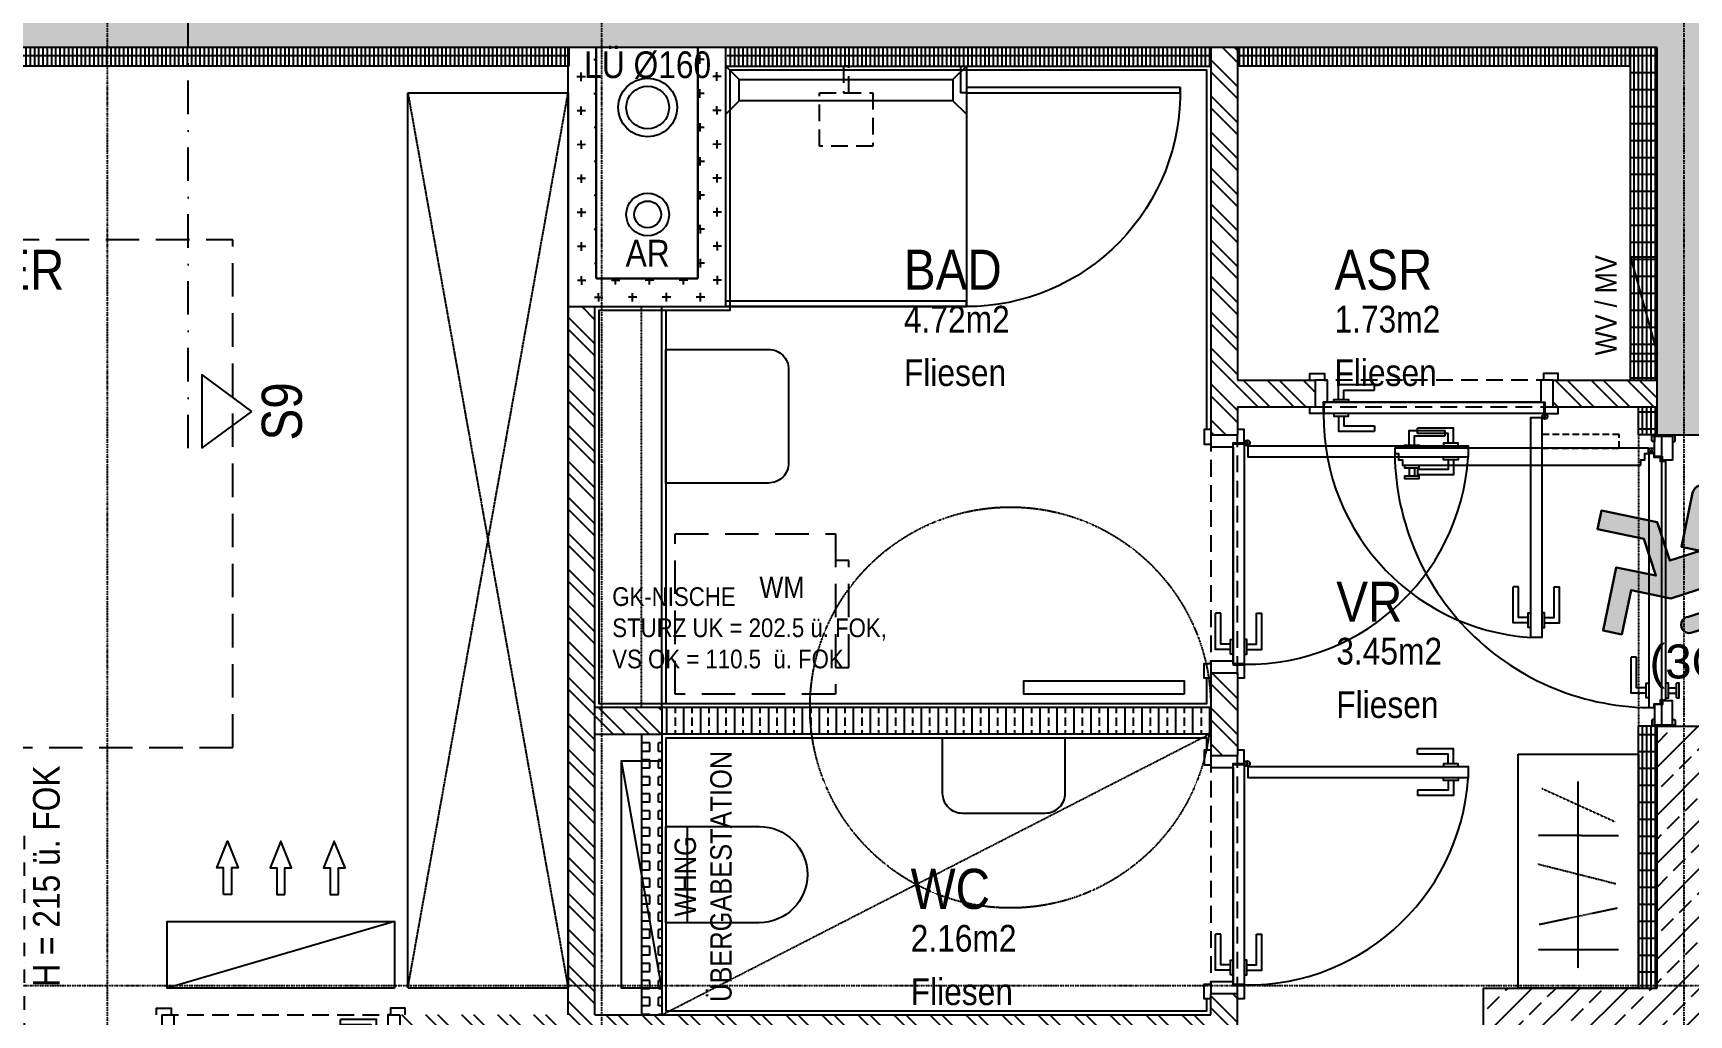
# Model space of a CAD drawing. Header units: millimetres. Extents: x -1798295 to -1733564, y -52013 to 52701.
# Drawn here: x -1750920 to -1744725, y -16462 to -12789 of the extents above; entities that cross this region are included whole.
import ezdxf
from ezdxf.enums import TextEntityAlignment as Align

# ---------------------------------------------------------------- set-up
doc = ezdxf.new("R2010")
doc.units = ezdxf.units.MM
for name, pattern in [('DASHDOT', [1, 0.5, -0.25, 0, -0.25]), ('HIDDEN', [0.375, 0.25, -0.125]), ('HIDDEN2', [0.1875, 0.125, -0.0625]), ('STRICHPUNKT', [1, 0.5, -0.25, 0, -0.25]), ('STRICHPUNKTX2', [2, 1, -0.5, 0, -0.5])]:
    doc.linetypes.add(name, pattern=pattern)
for name, color, linetype in [('00_HLP---------M0', 6, 'Continuous'), ('00_HLP-G00-L03-M0', 6, 'Continuous'), ('01-SCH-G00-L03-M0', 8, 'STRICHPUNKTX2'), ('01-TXT---------M0', 1, 'Continuous'), ('01-TXT---------PP', 1, 'Continuous'), ('01-TXT-G00-L03-M0', 1, 'Continuous'), ('02-ANS-G00-L03-M0', 8, 'Continuous'), ('02-AXO-G00-L03-M0', 8, 'STRICHPUNKT'), ('02-DIM-G00-L03-ACHSEN', 8, 'Continuous'), ('02-FIL-G00-L03-ORANGE', 40, 'Continuous'), ('02-FIL-G00-L03-STB', 8, 'Continuous'), ('02-FLI-G00-L03-M0', 141, 'Continuous'), ('02-HID---------M0', 8, 'HIDDEN2'), ('02-HID-G00-L03-M0', 8, 'HIDDEN2'), ('02-TWA---------M0', 4, 'Continuous'), ('02-TWA-G00-L03-M0', 4, 'Continuous'), ('02-ZWA---------M0', 2, 'Continuous'), ('02-ZWA-G00-L03-M0', 2, 'Continuous'), ('03-HID-G00-L03-M0', 8, 'HIDDEN2'), ('03-SYM-G00-L03-M0', 8, 'Continuous'), ('05-STO---------M0', 1, 'Continuous'), ('05-STO--------M0', 1, 'Continuous'), ('05-SYM---------M0', 8, 'Continuous'), ('05-SYM--------M0', 8, 'Continuous'), ('05-SYM-G00-L03-M0', 8, 'Continuous'), ('05_HLP---------M0', 6, 'Continuous'), ('07-BAR-G00-L03-M0', 8, 'HIDDEN2'), ('07-SAN---------M0', 8, 'Continuous'), ('07-SAN-G00-L03-FBHZG-EVERT', 8, 'Continuous'), ('07-SAN-G00-L03-KLIMA', 8, 'Continuous'), ('07-SAN-G00-L03-M0', 8, 'Continuous'), ('07-SYM-G00-L03-M0', 8, 'STRICHPUNKT'), ('07-TXT---------M0', 8, 'Continuous'), ('07_MOB-G00-L03-M0', 6, 'HIDDEN2')]:
    doc.layers.add(name, color=color, linetype=linetype)
doc.styles.add('ARIAL', font='arial.ttf', dxfattribs={"width": 0.85})
doc.styles.get("Standard").update_dxf_attribs({"font": 'arial.ttf'})
doc.dimstyles.new('pp chromy&schneider', dxfattribs={"dimscale": 0.005, "dimtxt": 25, "dimasz": 10, "dimexe": 0, "dimexo": 0, "dimgap": 5, "dimtad": 1, "dimdec": 1, "dimlfac": 100, "dimrnd": 0.1, "dimzin": 9, "dimdsep": 46, "dimtxsty": 'ARIAL', "dimblk": 'c&s kote', "dimcen": 0, "dimse1": 1, "dimse2": 1, "dimclrd": 8, "dimclrt": 8, "dimadec": 0, "dimazin": 0, "dimtfac": 0.75, "dimtdec": 1, "dimtix": 1, "dimtmove": 2, "dimatfit": 0, "dimldrblk": 'NONE', "dimfxl": 1, "dimtolj": 1, "dimlwd": -1, "dimarcsym": 0})
pattern_1 = [(90, (-1823605.963, -55861.873), (-15.875, -2e-07), []), (180, (-1823605.963, -55861.87), (8e-07, -63.5), [])]
pattern_2 = [(135, (-1823605.96, -55861.87), (-67.35192, -67.35192), []), (135, (-1823605.96, -55816.97), (-67.35192, -67.35192), [])]
pattern_3 = [(45, (-1823605.96, -55861.87), (-89.80256, 89.80256), []), (45, (-1823516.16, -55861.87), (-89.80256, 89.80256), [63.5, -31.75])]

# ---------------------------------------------------------------- blocks, each defined once
blk = doc.blocks.new('WET')
at = {"layer": '02-TWA---------M0'}
for points in [[(-0.545, 0), (-0.545, 0.2)], [(0.545, 0), (0.545, 0.2)]]:
    blk.add_lwpolyline(points, dxfattribs=at)
at = {"layer": '02-ZWA---------M0'}
for points in [[(-0.545, 0), (-0.545, -0.07)], [(0.545, 0), (0.545, -0.07)]]:
    blk.add_lwpolyline(points, dxfattribs=at)
at = {"layer": '05-STO---------M0'}
for points in [[(-0.54, 0.058), (-0.52, 0.058), (-0.52, 0.063, 0.414214), (-0.525, 0.068), (-0.545, 0.068)], [(0.54, 0.058), (0.52, 0.058), (0.52, 0.063, -0.414214), (0.525, 0.068), (0.545, 0.068)], [(-0.54, -0.01), (-0.52, -0.01), (-0.52, -0.015, -0.414214), (-0.525, -0.02), (-0.545, -0.02)], [(0.54, -0.01), (0.52, -0.01), (0.52, -0.015, 0.414214), (0.525, -0.02), (0.545, -0.02)]]:
    blk.add_lwpolyline(points, format="xyb", close=True, dxfattribs=at)
for points in [[(-0.464, -0.01), (-0.54, -0.01), (-0.54, 0.058), (-0.45, 0.058), (-0.45, 0.058), (-0.45, 0.058), (-0.45, 0.0195), (-0.464, 0.0195), (-0.464, -0.01)], [(0.464, -0.01), (0.54, -0.01), (0.54, 0.058), (0.45, 0.058), (0.45, 0.058), (0.45, 0.058), (0.45, 0.0195), (0.464, 0.0195), (0.464, -0.01)]]:
    blk.add_lwpolyline(points, dxfattribs=at)
at = {"layer": '05-SYM---------M0'}
for p, q in [((-0.422, -0.908), (-0.392, -0.908)), ((-0.422, -0.928), (-0.392, -0.928))]:
    blk.add_line(p, q, dxfattribs=at)
for points in [[(0.545, 0.018), (-0.545, 0.018)], [(-0.432, -0.061), (-0.432, -0.061), (-0.452, -0.061), (-0.452, -0.046), (-0.476, -0.046), (-0.476, -0.032), (-0.496, -0.032), (-0.496, -0.982), (-0.476, -0.982), (-0.476, -0.968), (-0.452, -0.968), (-0.452, -0.953), (-0.432, -0.953), (-0.432, -0.061)], [(-0.491, -0.021), (-0.481, -0.021)], [(-0.486, -0.026), (-0.486, -0.016)], [(-0.506, -0.928), (-0.562, -0.928), (-0.562, -0.793)], [(-0.542, -0.793), (-0.562, -0.793)], [(-0.506, -0.908), (-0.542, -0.908), (-0.542, -0.793)], [(-0.496, -0.9455), (-0.506, -0.9455), (-0.506, -0.8905), (-0.496, -0.8905)], [(-0.432, -0.9455), (-0.422, -0.9455), (-0.422, -0.8905), (-0.432, -0.8905)], [(-0.392, -0.9455), (-0.382, -0.9455), (-0.382, -0.8905), (-0.392, -0.8905)], [(-0.392, -0.9455), (-0.392, -0.8905)]]:
    blk.add_lwpolyline(points, dxfattribs=at)
at = {"layer": '05-SYM---------M0', "linetype": 'HIDDEN2', "ltscale": 0.2}
blk.add_lwpolyline([(-0.496, -0.142), (-0.546, -0.142), (-0.546, -0.432), (-0.496, -0.432)], close=True, dxfattribs=at)
at = {"layer": '05-SYM---------M0'}
blk.add_circle((-0.486, -0.021), 0.01, dxfattribs=at)
blk.add_arc((-0.486, -0.021), 0.9611, 269.40381, 0.65581, dxfattribs=at)
at = {"layer": '05_HLP---------M0'}
for p, q in [((0.401, 0.043), (0.401, 0.073)), ((0.421, 0.043), (0.421, 0.073))]:
    blk.add_line(p, q, dxfattribs=at)
for points in [[(0.4385, 0.073), (0.4385, 0.083), (0.3835, 0.083), (0.3835, 0.073)], [(0.4385, 0.073), (0.3835, 0.073)], [(-0.446, 0.033), (-0.446, 0.033), (-0.446, 0.013), (-0.461, 0.013), (-0.461, -0.011), (-0.475, -0.011), (-0.475, -0.031), (0.475, -0.031), (0.475, -0.011), (0.461, -0.011), (0.461, 0.013), (0.446, 0.013), (0.446, 0.033), (-0.446, 0.033)], [(0.4385, 0.033), (0.4385, 0.043), (0.3835, 0.043), (0.3835, 0.033)], [(0.421, -0.041), (0.421, -0.097), (0.286, -0.097)], [(0.401, -0.041), (0.401, -0.077), (0.286, -0.077)], [(0.4385, -0.031), (0.4385, -0.041), (0.3835, -0.041), (0.3835, -0.031)], [(0.286, -0.077), (0.286, -0.097)]]:
    blk.add_lwpolyline(points, dxfattribs=at)
blk = doc.blocks.new('TÜR-80_10er-WAND')
at = {"layer": '00_HLP---------M0'}
for points in [[(-0.3575, 0.027), (-0.3575, 0.083), (-0.2225, 0.083)], [(-0.3375, 0.027), (-0.3375, 0.063), (-0.2225, 0.063)], [(-0.2225, 0.063), (-0.2225, 0.083)], [(0.4, 0.017), (-0.4, 0.017)], [(-0.375, 0.017), (-0.375, 0.027), (-0.32, 0.027), (-0.32, 0.017)], [(-0.375, -0.025), (-0.375, -0.035), (-0.32, -0.035), (-0.32, -0.025)], [(-0.3575, -0.035), (-0.3575, -0.091), (-0.2225, -0.091)], [(-0.3375, -0.035), (-0.3375, -0.071), (-0.2225, -0.071)], [(-0.2225, -0.071), (-0.2225, -0.091)]]:
    blk.add_lwpolyline(points, dxfattribs=at)
blk.add_lwpolyline([(0.4115, -0.025), (-0.4115, -0.025), (-0.4115, -0.025), (-0.4115, 0.017), (0.4115, 0.017)], close=True, dxfattribs=at)
at = {"layer": '02-HID---------M0', "ltscale": 0.5}
for points in [[(0.445, 0.1), (-0.445, 0.1)], [(-0.445, 0), (0.445, 0)]]:
    blk.add_lwpolyline(points, dxfattribs=at)
at = {"layer": '02-ZWA---------M0'}
for points in [[(-0.445, 0.1), (-0.445, 0)], [(0.445, 0.1), (0.445, 0)]]:
    blk.add_lwpolyline(points, dxfattribs=at)
at = {"layer": '05-STO--------M0'}
for points in [[(-0.465, 0.1), (-0.465, 0.125), (-0.41, 0.125), (-0.41, 0.1), (-0.4, 0.1), (-0.4, 0.017), (-0.415, 0.017), (-0.415, -0.025), (-0.465, -0.025), (-0.465, 0)], [(0.465, 0.1), (0.465, 0.125), (0.41, 0.125), (0.41, 0.1), (0.4, 0.1), (0.4, 0.017), (0.415, 0.017), (0.415, -0.025), (0.465, -0.025), (0.465, 0)]]:
    blk.add_lwpolyline(points, dxfattribs=at)
at = {"layer": '05-SYM---------M0'}
for points in [[(0.352, -0.8085), (0.296, -0.8085), (0.296, -0.6735)], [(0.316, -0.6735), (0.296, -0.6735)], [(0.352, -0.7885), (0.316, -0.7885), (0.316, -0.6735)], [(0.414, -0.8085), (0.47, -0.8085), (0.47, -0.6735)], [(0.414, -0.7885), (0.45, -0.7885), (0.45, -0.6735)], [(0.45, -0.6735), (0.47, -0.6735)], [(0.362, -0.826), (0.352, -0.826), (0.352, -0.771), (0.362, -0.771)], [(0.404, -0.826), (0.414, -0.826), (0.414, -0.771), (0.404, -0.771)]]:
    blk.add_lwpolyline(points, dxfattribs=at)
at = {"layer": '05-SYM--------M0'}
blk.add_lwpolyline([(0.404, -0.0395), (0.404, -0.8625), (0.404, -0.8625), (0.362, -0.8625), (0.362, -0.0395)], close=True, dxfattribs=at)
for points in [[(0.41, -0.036), (0.42, -0.036)], [(0.415, -0.031), (0.415, -0.041)]]:
    blk.add_lwpolyline(points, dxfattribs=at)
blk.add_circle((0.415, -0.036), 0.01, dxfattribs=at)
blk.add_arc((0.415, -0.036), 0.8282, 176.33088, 266.33088, dxfattribs=at)
blk = doc.blocks.new('01-SQM')
at = {"layer": '01-TXT---------M0', "color": 1, "style": 'ARIAL', "width": 0.85}
blk.add_attdef('ROOM', (0, 0), '', height=0.15, dxfattribs=at)
blk.add_attdef('AREA', text='', height=0.1, dxfattribs=at).set_placement((0, -0.06), align=Align.TOP_LEFT)
at = {"layer": '01-TXT---------PP', "color": 1, "style": 'ARIAL', "width": 0.85}
blk.add_attdef('NR', text='', height=0.15, dxfattribs=at).set_placement((-0.1173, 0), align=Align.RIGHT)
blk.add_attdef('FLOOR', text='', height=0.1, dxfattribs=at).set_placement((0, -0.26), align=Align.TOP_LEFT)
blk = doc.blocks.new('03-rar')
blk.add_circle((0, 0), 0.05)
at = {"layer": '01-TXT---------M0', "color": 8, "style": 'ARIAL', "width": 0.85}
blk.add_attdef('RR', text='', height=0.1, dxfattribs=at).set_placement((0, 0.1), align=Align.CENTER)
blk = doc.blocks.new('schnittführung')
at = {"color": 4, "linetype": 'DASHDOT', "ltscale": 0.25}
blk.add_line((0.2375, -0.1378), (0.2375, 1.6622), dxfattribs=at)
blk.add_line((0.2375, -0.1378), (0.2375, 1.6622), dxfattribs=at)
blk.add_line((0.2375, -0.1378), (0.2375, 1.6622), dxfattribs=at)
at = {"color": 4}
blk.add_lwpolyline([(0.1875, 0.1378), (0.1875, -0.1378), (0, 0)], close=True, dxfattribs=at)
at = {"layer": '07-TXT---------M0', "color": 9, "style": 'ARIAL', "text_generation_flag": 6, "width": 0.85}
blk.add_attdef('SCHNITT', text='', height=0.15, rotation=270, dxfattribs=at).set_placement((-0.0373, 0), align=Align.CENTER)
blk = doc.blocks.new('07-WT60')
blk.add_lwpolyline([(-0.015, 0.25), (-0.4, 0.25, 0.414214), (-0.475, 0.175), (-0.475, -0.175, 0.414214), (-0.4, -0.25), (-0.015, -0.25)], format="xyb", close=True)
blk = doc.blocks.new('07-WM')
at = {"linetype": 'HIDDEN', "ltscale": 0.5}
blk.add_lwpolyline([(0.05, -0.05), (0.05, -0.65), (0.65, -0.65), (0.65, -0.05)], close=True, dxfattribs=at)
blk.add_lwpolyline([(0.65, -0.15), (0.7, -0.15), (0.7, -0.55), (0.65, -0.55)], dxfattribs=at)
blk = doc.blocks.new('07-Dusche')
for p, q in [((0, 0.9), (0, 0)), ((0.9, 0.9), (0, 0.9)), ((0.9, 0), (0.9, 0.9)), ((0, 0), (0.9, 0))]:
    blk.add_line(p, q)
for points in [[(0, 0.9), (0.9, 0.9), (0.9, 0.88), (0, 0.88)], [(0.05, 0.13), (0, 0.18)], [(0.9, 0.18), (0.85, 0.13)], [(0.9, 0), (0.9, 0.1), (0.88, 0.1), (0.88, 0)], [(0.9, 0.1), (1.7, 0.1), (1.7, 0.08), (0.9, 0.08)], [(0.05, 0.05), (0, 0)], [(0.9, 0), (0.85, 0.05)]]:
    blk.add_lwpolyline(points)
at = {"linetype": 'HIDDEN2', "ltscale": 0.5}
for points in [[(0.35, 0.1), (0.55, 0.1), (0.55, 0.3), (0.35, 0.3)], [(0.44, 0), (0.44, 0.1), (0.46, 0.1), (0.46, 0)]]:
    blk.add_lwpolyline(points, close=True, dxfattribs=at)
blk.add_lwpolyline([(0.85, 0.05), (0.85, 0.13), (0.05, 0.13), (0.05, 0.05), (0.85, 0.05)], close=True)
blk.add_arc((0.9, 0.1), 0.8, 358.56746, 90)
blk = doc.blocks.new('07-WC')
blk.add_lwpolyline([(-0.015, -0.18), (-0.365, -0.18, -1), (-0.365, 0.18, 0), (-0.015, 0.18), (-0.015, -0.18)], format="xyb", close=True)
blk.add_lwpolyline([(-0.095, -0.18), (-0.095, 0.18)])
blk = doc.blocks.new('07-WT-WC')
blk.add_lwpolyline([(1.005, -0.015), (1.005, -0.22, -0.414214), (0.93, -0.295), (0.62, -0.295, -0.414214), (0.545, -0.22), (0.545, -0.015)], format="xyb", close=True)
blk = doc.blocks.new('BETT')
for points in [[(0, 0.95), (-0.4, 0.95), (-0.4, 1.35), (0, 1.35)], [(0, -1.35), (-0.4, -1.35), (-0.4, -0.95), (0, -0.95)]]:
    blk.add_lwpolyline(points, close=True)
at = {"flags": 128}
blk.add_lwpolyline([(-2.1, 0.95), (-2.1, -0.95), (0, -0.95), (0, 0.95)], close=True, dxfattribs=at)
for points in [[(-0.5, 0.85), (-0.5, -0.85)], [(-0.4, 0.75), (-0.15, 0.75), (-0.15, 0.15), (-0.4, 0.15)], [(-0.4, -0.75), (-0.15, -0.75), (-0.15, -0.15), (-0.4, -0.15)]]:
    blk.add_lwpolyline(points)
blk = doc.blocks.new('c&s kote')
at = {"color": 8}
for p, q in [((0, -2), (0, 2)), ((0, 2), (0, -2)), ((-2, 0), (2, 0)), ((2, 0), (-2, 0))]:
    blk.add_line(p, q, dxfattribs=at)
blk.add_circle((0, 0), 0.5, dxfattribs=at)
blk = doc.blocks.new('*D277')
at = {"layer": '02-DIM-G00-L03-ACHSEN', "color": 8, "transparency": 16777216}
blk.add_arc((-1737493.3, 3998.1), 378.3, 0.00757, 89.99243, dxfattribs=at)
at = {"layer": 'Defpoints', "color": 0, "transparency": 16777216}
for p in [(-1737493.3, 6461.8), (-1737165.8, 4187.3), (-1768782.6, 3998.1), (-1735093.3, 3998.1), (-1737493.3, -28465.6)]:
    blk.add_point(p, dxfattribs=at)
at = {"layer": '02-DIM-G00-L03-ACHSEN', "color": 8, "transparency": 16777216, "xscale": 0.05, "yscale": 0.05, "zscale": 0.05}
for p, rotation in [((-1737493.3, 4376.4), 179.9962138351538), ((-1737115.1, 3998.1), 270.0037875515814)]:
    blk.add_blockref('c&s kote', p, dxfattribs=dict(at, rotation=rotation))
at = {"layer": '02-DIM-G00-L03-ACHSEN', "color": 8, "transparency": 16777216, "insert": (-1737225.8, 4265.7), "char_height": 0.125, "attachment_point": 5, "rotation": 315, "style": 'ARIAL'}
blk.add_mtext('\\A1;90.00°', dxfattribs=at)
blk = doc.blocks.new('_None')
blk = doc.blocks.new('*D278')
at = {"layer": '02-DIM-G00-L03-ACHSEN', "color": 8, "transparency": 16777216}
blk.add_arc((-1765663.3, -25395.2), 946.5, 179.31551, 269.99697, dxfattribs=at)
at = {"layer": 'Defpoints', "color": 0, "transparency": 16777216}
for p in [(-1765663.3, 6461.8), (-1768706, -25358.7), (-1735093.3, -25762.1), (-1766486.8, -25861.9), (-1765663.3, -28465.6)]:
    blk.add_point(p, dxfattribs=at)
at = {"layer": '02-DIM-G00-L03-ACHSEN', "color": 8, "transparency": 16777216, "xscale": 0.05, "yscale": 0.05, "zscale": 0.05}
for p, rotation in [((-1766609.8, -25383.9), 89.31399766154718), ((-1765663.3, -26341.7), 359.998487369845)]:
    blk.add_blockref('c&s kote', p, dxfattribs=dict(at, rotation=rotation))
at = {"layer": '02-DIM-G00-L03-ACHSEN', "color": 8, "transparency": 16777216, "insert": (-1766336.6, -26060.4), "char_height": 0.125, "attachment_point": 5, "rotation": 314.65624, "style": 'ARIAL'}
blk.add_mtext('\\A1;90.69°', dxfattribs=at)
blk = doc.blocks.new('*D279')
at = {"layer": '02-DIM-G00-L03-ACHSEN', "color": 8, "transparency": 16777216}
blk.add_arc((-1737493.3, -25733.3), 916.3, 270.00313, 359.30936, dxfattribs=at)
at = {"layer": 'Defpoints', "color": 0, "transparency": 16777216}
for p in [(-1737493.3, 6461.8), (-1768706, -25358.7), (-1735093.3, -25762.1), (-1737038.4, -26528.6), (-1737493.3, -28465.6)]:
    blk.add_point(p, dxfattribs=at)
at = {"layer": '02-DIM-G00-L03-ACHSEN', "color": 8, "transparency": 16777216, "xscale": 0.05, "yscale": 0.05, "zscale": 0.05}
for p, rotation in [((-1736577.1, -25744.2), 89.31092105198894), ((-1737493.3, -26649.5), 180.0015639796901)]:
    blk.add_blockref('c&s kote', p, dxfattribs=dict(at, rotation=rotation))
at = {"layer": '02-DIM-G00-L03-ACHSEN', "color": 8, "transparency": 16777216, "insert": (-1736849.4, -26385), "char_height": 0.125, "attachment_point": 5, "rotation": 44.65624, "style": 'ARIAL'}
blk.add_mtext('\\A1;89.31°', dxfattribs=at)
blk = doc.blocks.new('WANDLÜFTER_LAIBUNG')
at = {"layer": '02-TWA---------M0', "linetype": 'HIDDEN2', "ltscale": 0.75}
for points in [[(0.075, 0), (0.075, -0.2), (-0.075, -0.2), (-0.075, 0), (0.075, 0)], [(-0.075, 0), (0.075, -0.2)], [(0.075, 0), (-0.075, -0.2)]]:
    blk.add_lwpolyline(points, dxfattribs=at)
at = {"layer": '07-SAN---------M0', "linetype": 'STRICHPUNKT', "ltscale": 0.1}
blk.add_lwpolyline([(0, 1), (0, -0.53)], dxfattribs=at)
at = {"layer": '07-SAN---------M0'}
for points in [[(0, 0), (-0.12, 0), (-0.12, 0.06), (0.12, 0.06), (0.12, 0)], [(-0.25, -0.28), (-0.25, -0.36), (0, -0.36), (0.18, -0.36), (0.18, -0.28), (-0.18, -0.28), (-0.18, -0.36), (-0.18, -0.28), (-0.25, -0.28)]]:
    blk.add_lwpolyline(points, close=True, dxfattribs=at)
for points in [[(-0.06, 0), (-0.06, -0.28)], [(0.06, 0), (0.06, -0.28)]]:
    blk.add_lwpolyline(points, dxfattribs=at)
blk = doc.blocks.new('KLIMAGERÄT')
for points in [[(-0.425, 0), (0.425, 0), (0.425, -0.25), (-0.425, -0.25), (-0.425, 0)], [(-0.215, -0.35), (-0.215, -0.45), (-0.24, -0.45), (-0.2, -0.55), (-0.2, -0.55), (-0.16, -0.45), (-0.185, -0.45), (-0.185, -0.35), (-0.215, -0.35)], [(-0.015, -0.35), (-0.015, -0.45), (-0.04, -0.45), (0, -0.55), (0, -0.55), (0.04, -0.45), (0.015, -0.45), (0.015, -0.35), (-0.015, -0.35)], [(0.215, -0.35), (0.215, -0.45), (0.24, -0.45), (0.2, -0.55), (0.2, -0.55), (0.16, -0.45), (0.185, -0.45), (0.185, -0.35), (0.215, -0.35)]]:
    blk.add_lwpolyline(points, close=True)
blk.add_lwpolyline([(-0.425, -0.25), (0.425, 0)])
blk = doc.blocks.new('9809550')
at = {"color": 18, "lineweight": 30, "true_color": 0x000000}
for points in [[(423921.7, 99168.8), (423956.8, 99168.8), (423956.8, 99202.9), (423984.5, 99214.5), (424033.7, 99214.5), (424053.8, 99178.3)], [(424040.2, 99170.9), (424025.2, 99196.7), (423999.7, 99196.8), (424026.2, 99150.3), (424026.2, 99110.9), (424070.2, 99110.9), (424070.2, 99092.3), (424007.5, 99092.3), (424007.5, 99131.7), (423975, 99113.1), (423975, 99067), (423956.5, 99067), (423956.5, 99122.4), (423990.5, 99141.9), (423975.1, 99168.8), (423975.1, 99150.2), (423921.7, 99150.3)]]:
    blk.add_lwpolyline(points, dxfattribs=at)
blk.add_circle((423963.6, 99225.9), 18.1, dxfattribs=at)
for centre, radius, start, end in [((423921.7, 99159.5), 9.27, 89.9849, 270.0151), ((424047.8, 99173.1), 7.96, 195.7299, 41.4005)]:
    blk.add_arc(centre, radius, start, end, dxfattribs=at)
blk = doc.blocks.new('750298750')
h = blk.add_hatch(color=3)
h.paths.add_polyline_path([(426943.6, 99576.9), (426968.1, 99576.8), (426982.5, 99552, 1.25347), (426995.6, 99559.2), (426976.3, 99594), (426929, 99594), (426902.3, 99582.8), (426902.3, 99550), (426868.6, 99550, 1), (426868.6, 99532.2), (426919.9, 99532.1), (426919.9, 99550), (426934.8, 99524.1), (426902.1, 99505.4), (426902.1, 99452.1), (426919.8, 99452.1), (426919.8, 99496.4), (426951.1, 99514.3), (426951.1, 99476.4), (427011.4, 99476.4), (427011.4, 99494.3), (426969.1, 99494.3), (426969.1, 99532.2)])
h.paths.add_polyline_path([(426891.5, 99604.9, 1), (426926.3, 99604.9, 1)])
at = {"xscale": 0.9619413167778113, "yscale": 0.9619413167778113, "zscale": 0.9619413167778113}
blk.add_blockref('9809550', (19080.8, 4155.4), dxfattribs=at)

msp = doc.modelspace()

# ---------------------------------------------------------------- hatches: boundary and pattern name
at = {"layer": '02-FIL-G00-L03-ORANGE', "true_color": 0x636466}
h = msp.add_hatch(dxfattribs=at)
h.set_pattern_fill('GRATE', color=251, scale=20, angle=197.04654197, style=0)
h.set_pattern_definition(pattern_1)
h.paths.add_polyline_path([(-1748913.3323, -12841.8722), (-1752273.3323, -12841.8723), (-1752273.3323, -12911.8723), (-1748913.3323, -12911.8722)])
h = msp.add_hatch(dxfattribs=at)
h.set_pattern_fill('CROSS', color=251, scale=10, angle=197.04654197, style=0)
h.set_pattern_definition([(90.1423, (-1768370.036, 14923.8), (-63.65752, 63.34209), [31.75, -95.25]), (180.1423, (-1768354.2, 14939.717), (-63.34209, -63.65752), [31.75, -95.25])])
h.paths.add_polyline_path([(-1748813.3323, -12841.8722), (-1748918.3323, -12841.8722), (-1748918.3323, -13811.8722), (-1748328.3323, -13811.8722), (-1748328.3323, -12841.8722), (-1748433.3323, -12841.8722), (-1748433.3323, -13706.8722), (-1748813.3323, -13706.8722)])
h = msp.add_hatch(dxfattribs=at)
h.set_pattern_fill('GRATE', color=251, scale=20, angle=197.04654197, style=0)
h.set_pattern_definition(pattern_1)
h.paths.add_polyline_path([(-1746513.3323, -12841.8722), (-1748323.3323, -12841.8722), (-1748323.3323, -12911.8722), (-1746513.3323, -12911.8722)])
h = msp.add_hatch(dxfattribs=at)
h.set_pattern_fill('ANSI32', color=251, scale=10, angle=197.04654197, style=0)
h.set_pattern_definition(pattern_2)
h.paths.add_polyline_path([(-1746413.3323, -12841.8722), (-1746513.3323, -12841.8722), (-1746513.3323, -14291.8722), (-1746413.3323, -14291.8722), (-1746413.3323, -14186.8722), (-1746123.3323, -14186.8722), (-1746123.3323, -14086.8722), (-1746413.3323, -14086.8722)])
h = msp.add_hatch(dxfattribs=at)
h.set_pattern_fill('GRATE', color=251, scale=20, angle=197.04654197, style=0)
h.set_pattern_definition(pattern_1)
h.paths.add_polyline_path([(-1744943.3323, -12841.8722), (-1746413.3323, -12841.8722), (-1746413.3323, -12911.8722), (-1744943.3323, -12911.8722)])
h = msp.add_hatch(dxfattribs=at)
h.set_pattern_fill('GRATE', color=251, scale=20, angle=197.04654197, style=0)
h.set_pattern_definition(pattern_1)
h.paths.add_polyline_path([(-1744843.3323, -12841.8722), (-1744943.3323, -12841.8722), (-1744943.3323, -14086.8722), (-1744843.3323, -14086.8722)])
h = msp.add_hatch(dxfattribs=at)
h.set_pattern_fill('ANSI32', color=251, scale=10, angle=197.04654197, style=0)
h.set_pattern_definition(pattern_2)
h.paths.add_polyline_path([(-1746413.3323, -16381.8722), (-1746513.3323, -16381.8722), (-1746513.3323, -16461.8722), (-1748818.3323, -16461.8722), (-1748818.3323, -13811.8722), (-1748918.3323, -13811.8722), (-1748918.3323, -16461.8722), (-1749548.3323, -16461.8722), (-1749548.3323, -16561.8722), (-1746413.3323, -16561.8722)])
h = msp.add_hatch(dxfattribs=at)
h.set_pattern_fill('ANSI32', color=251, scale=10, angle=197.04654197, style=0)
h.set_pattern_definition(pattern_2)
h.paths.add_polyline_path([(-1744843.3323, -14186.8722), (-1744843.3323, -14086.8722), (-1745233.3323, -14086.8722), (-1745233.3323, -14186.8722)])
h = msp.add_hatch(dxfattribs=at)
h.set_pattern_fill('GRATE', color=251, scale=20, angle=197.04654197, style=0)
h.set_pattern_definition(pattern_1)
h.paths.add_polyline_path([(-1744843.3323, -14186.8722), (-1744913.3323, -14186.8722), (-1744913.3323, -14291.8722), (-1744843.3323, -14291.8722)])
h = msp.add_hatch(dxfattribs=at)
h.set_pattern_fill('ANSI32', color=251, scale=10, angle=197.04654197, style=0)
h.set_pattern_definition(pattern_2)
h.paths.add_polyline_path([(-1746413.3323, -15181.8722), (-1746513.3323, -15181.8722), (-1746513.3323, -15491.8722), (-1746413.3323, -15491.8722)])
h = msp.add_hatch(dxfattribs=at)
h.set_pattern_fill('ANSI32', color=251, scale=10, angle=197.04654197, style=0)
h.set_pattern_definition(pattern_2)
h.paths.add_polyline_path([(-1748568.3323, -15311.8722), (-1748818.3323, -15311.8722), (-1748818.3323, -15411.8722), (-1748568.3323, -15411.8722)])
h = msp.add_hatch(dxfattribs=at)
h.set_pattern_fill('BRASS', color=251, scale=10, angle=197.04654197, style=0)
h.set_pattern_definition([(90, (-1823605.963, -55861.87), (-63.5, -8e-07), []), (90, (-1823637.713, -55861.87), (-63.5, -8e-07), [31.75, -15.875])])
h.paths.add_polyline_path([(-1746513.3323, -15311.8722), (-1748563.3323, -15311.8722), (-1748563.3323, -15411.8722), (-1746513.3323, -15411.8722)])
h = msp.add_hatch(dxfattribs=at)
h.set_pattern_fill('SQUARE', color=251, scale=10, angle=197.04654197, style=0)
h.set_pattern_definition([(90, (-1823605.963, -55861.873), (-31.75, -4e-07), [31.75, -31.75]), (180, (-1823605.963, -55861.873), (4e-07, -31.75), [31.75, -31.75])])
h.paths.add_polyline_path([(-1748568.3323, -16461.8722), (-1748568.3323, -15411.8722), (-1748643.3323, -15411.8722), (-1748643.3323, -16461.8722)])
h = msp.add_hatch(dxfattribs=at)
h.set_pattern_fill('GRATE', color=251, scale=20, angle=197.04654197, style=0)
h.set_pattern_definition(pattern_1)
h.paths.add_polyline_path([(-1744843.3323, -15381.8722), (-1744913.3323, -15381.8722), (-1744913.3323, -16361.8722), (-1744843.3323, -16361.8722)])
at = {"layer": '02-FIL-G00-L03-STB', "true_color": 0x636466}
h = msp.add_hatch(dxfattribs=at)
h.set_pattern_fill('ANSI33', color=251, scale=20, angle=107.04654197, style=0)
h.set_pattern_definition(pattern_3)
h.paths.add_polyline_path([(-1744643.3323, -12641.8722), (-1752273.3323, -12641.8723), (-1752273.3323, -12556.8723), (-1752473.3323, -12556.8723), (-1752473.3323, -16791.8723), (-1755133.3323, -16791.8723), (-1755133.3323, -16915.8723), (-1755133.3323, -16915.8723), (-1755133.3323, -16991.8723), (-1752273.3323, -16991.8723), (-1752273.3323, -16911.8723), (-1752273.3323, -12841.8723), (-1744843.3323, -12841.8722), (-1744843.3323, -14291.8722), (-1744643.3323, -14291.8722)])
h = msp.add_hatch(dxfattribs=at)
h.set_pattern_fill('ANSI33', color=251, scale=20, angle=107.04654197, style=0)
h.set_pattern_definition(pattern_3)
h.paths.add_polyline_path([(-1744643.3323, -16451.8722), (-1744563.3323, -16451.8722), (-1744563.3323, -16251.8722), (-1744643.3323, -16251.8722), (-1744643.3323, -15381.8722), (-1744843.3323, -15381.8722), (-1744843.3323, -16361.8722), (-1745493.3323, -16361.8722), (-1745493.3323, -16561.8722), (-1744843.3323, -16561.8722), (-1744843.3322, -20546.8722), (-1746743.3322, -20546.8722), (-1746743.3322, -21646.8722), (-1750543.3322, -21646.8722), (-1750543.3322, -19581.8722), (-1750667.3322, -19581.8722), (-1750667.3322, -19581.8723), (-1750743.3322, -19581.8723), (-1750743.3084, -22851.8722), (-1750667.3322, -22851.8722), (-1750667.3322, -22851.8722), (-1750543.3322, -22851.8722), (-1750543.3322, -21846.8722), (-1746543.3322, -21846.8722), (-1746543.3322, -20746.8722), (-1744643.3322, -20746.8722)])

# ---------------------------------------------------------------- linework, layer by layer
at = {"layer": '00_HLP-G00-L03-M0', "color": 251, "true_color": 0x636466}
for centre, radius in [((-1748620.8323, -13066.8722), 110), ((-1748620.8323, -13466.8722), 80)]:
    msp.add_circle(centre, radius, dxfattribs=at)
at = {"layer": '02-ANS-G00-L03-M0', "color": 251, "true_color": 0x636466}
msp.add_lwpolyline([(-1748568.3323, -15311.8722), (-1748568.3323, -13811.8722)], dxfattribs=at)
at = {"layer": '02-AXO-G00-L03-M0', "color": 251, "true_color": 0x636466}
for points in [[(-1750643.3326, 6461.8259), (-1750643.3321, -28465.6159)], [(-1748793.3326, 6461.8259), (-1748793.3321, -28465.6159)], [(-1744743.3326, 6461.826), (-1744743.3321, -28465.6158)], [(-1768705.9638, -16351.8725), (-1735093.3323, -16351.872)]]:
    msp.add_lwpolyline(points, dxfattribs=at)
at = {"layer": '02-FLI-G00-L03-M0', "color": 251, "true_color": 0x636466}
for points in [[(-1746528.3323, -14271.8722), (-1746528.3323, -12926.8722), (-1748313.3323, -12926.8722), (-1748313.3323, -13826.8722), (-1748803.3323, -13826.8722), (-1748803.3323, -15296.8722), (-1746528.3323, -15296.8722), (-1746528.3323, -15201.8722)], [(-1748553.3323, -13826.8722), (-1748553.3323, -15296.8722)], [(-1746528.3323, -15471.8722), (-1746528.3323, -15426.8722), (-1748553.3323, -15426.8722), (-1748553.3323, -16446.8722), (-1746528.3323, -16446.8722), (-1746528.3323, -16401.8722)]]:
    msp.add_lwpolyline(points, dxfattribs=at)
at = {"layer": '02-HID-G00-L03-M0', "color": 251, "ltscale": 0.5, "true_color": 0x636466}
for points in [[(-1748643.3323, -15311.8722), (-1748643.3323, -13811.8722)], [(-1744913.3323, -14291.8722), (-1744913.3323, -15381.8722)]]:
    msp.add_lwpolyline(points, dxfattribs=at)
at = {"layer": '02-TWA-G00-L03-M0', "color": 251, "true_color": 0x636466}
for p, q in [((-1744843.3323, -12841.8722), (-1752273.3323, -12841.8723)), ((-1744843.3323, -14291.8722), (-1744843.3323, -12841.8722)), ((-1744843.3323, -16361.8722), (-1744843.3323, -15381.8722))]:
    msp.add_line(p, q, dxfattribs=at)
msp.add_lwpolyline([(-1744843.3323, -16561.8722), (-1745493.3323, -16561.8722), (-1745493.3323, -16361.8722), (-1744843.3323, -16361.8722)], dxfattribs=at)
at = {"layer": '02-ZWA-G00-L03-M0', "color": 251, "true_color": 0x636466}
for p, q in [((-1748433.3323, -12841.8722), (-1748433.3323, -13706.8722)), ((-1748328.3323, -13811.8722), (-1748328.3323, -12841.8722)), ((-1746513.3323, -12841.8722), (-1746513.3323, -14291.8722)), ((-1744943.3323, -14086.8722), (-1744943.3323, -12841.8722)), ((-1748918.3323, -12911.8722), (-1752273.3323, -12911.8723)), ((-1748328.3323, -12911.8722), (-1746513.3323, -12911.8722)), ((-1744943.3323, -12911.8722), (-1746413.3323, -12911.8722)), ((-1748433.3323, -13706.8722), (-1748813.3323, -13706.8722)), ((-1748918.3323, -13811.8722), (-1748328.3323, -13811.8722)), ((-1744913.3323, -14291.8722), (-1744913.3323, -14186.8722)), ((-1746513.3323, -15181.8722), (-1746513.3323, -15491.8722)), ((-1746513.3323, -15311.8722), (-1748818.3323, -15311.8722)), ((-1748568.3323, -15311.8722), (-1748568.3323, -16461.8722)), ((-1748818.3323, -15411.8722), (-1748568.3323, -15411.8722)), ((-1748643.3323, -15411.8722), (-1748643.3323, -16461.8722)), ((-1746513.3323, -15411.8722), (-1748568.3323, -15411.8722)), ((-1744913.3323, -16361.8722), (-1744913.3323, -15381.8722)), ((-1746513.3323, -16461.8722), (-1746513.3323, -16381.8722)), ((-1748818.3323, -16461.8722), (-1746513.3323, -16461.8722))]:
    msp.add_line(p, q, dxfattribs=at)
for points in [[(-1748918.3323, -16461.8722), (-1748918.3323, -12841.8722)], [(-1748813.3323, -13706.8722), (-1748813.3323, -12841.8722)], [(-1746413.3323, -12841.8722), (-1746413.3323, -14086.8722)], [(-1748818.3323, -16461.8722), (-1748818.3323, -13811.8722)], [(-1746413.3323, -14086.8722), (-1746123.3323, -14086.8722)], [(-1745233.3323, -14086.8722), (-1744843.3323, -14086.8722)], [(-1746413.3323, -14186.8722), (-1746123.3323, -14186.8722)], [(-1746413.3323, -14186.8722), (-1746413.3323, -14291.8722)], [(-1745233.3323, -14186.8722), (-1744843.3323, -14186.8722)], [(-1746413.3323, -15181.8722), (-1746413.3323, -15491.8722)], [(-1749548.3323, -16561.8722), (-1746413.3323, -16561.8722), (-1746413.3323, -16381.8722)]]:
    msp.add_lwpolyline(points, dxfattribs=at)
at = {"layer": '03-HID-G00-L03-M0', "color": 251, "true_color": 0x636466}
for points in [[(-1748813.3323, -13706.8722), (-1748433.3323, -13706.8722), (-1748433.3323, -12841.8722), (-1748813.3323, -12841.8722), (-1748813.3323, -13706.8721)], [(-1748568.3323, -16461.8722), (-1746520.0288, -15411.8722)]]:
    msp.add_lwpolyline(points, dxfattribs=at)
at = {"layer": '07-BAR-G00-L03-M0', "color": 251, "true_color": 0x636466}
msp.add_circle((-1747263.3323, -15311.8722), 750, dxfattribs=at)
at = {"layer": '07-SAN-G00-L03-FBHZG-EVERT', "color": 251, "true_color": 0x636466}
for points in [[(-1744843.3323, -13626.8722), (-1744943.3323, -13626.8722), (-1744943.3323, -13986.8722), (-1744843.3323, -13986.8722)], [(-1748568.3323, -16361.8722), (-1748718.3323, -16361.8722), (-1748718.3323, -15511.8722), (-1748568.3323, -15511.8722)]]:
    msp.add_lwpolyline(points, close=True, dxfattribs=at)
for points in [[(-1744943.3323, -13626.8722), (-1744843.3323, -13986.8722)], [(-1748568.3323, -16361.8722), (-1748718.3323, -15511.8722)]]:
    msp.add_lwpolyline(points, dxfattribs=at)
at = {"layer": '07-SAN-G00-L03-M0', "color": 251, "true_color": 0x636466}
msp.add_lwpolyline([(-1746613.3323, -15261.8722), (-1747213.3323, -15261.8722), (-1747213.3323, -15211.8722), (-1746613.3323, -15211.8722)], close=True, dxfattribs=at)
at = {"layer": '07_MOB-G00-L03-M0', "color": 251, "true_color": 0x636466}
for points in [[(-1748918.3323, -13011.8722), (-1748918.3323, -16361.8722), (-1749518.3323, -16361.8722), (-1749518.3323, -13011.8722), (-1748918.3323, -13011.8722)], [(-1744913.3323, -16361.8722), (-1745363.3323, -16361.8722), (-1745363.3323, -15486.8722), (-1744913.3323, -15486.8722)]]:
    msp.add_lwpolyline(points, close=True, dxfattribs=at)
for points in [[(-1749518.3323, -13011.8722), (-1748918.3323, -16361.8722)], [(-1749518.3323, -16361.8722), (-1748918.3323, -13011.8722)], [(-1745138.548, -16286.8722), (-1745138.548, -15586.8719)], [(-1745275.1139, -15614.3783), (-1745001.9821, -15738.4712)], [(-1745288.5452, -15789.0994), (-1744988.5507, -15790.9216)], [(-1745289.1745, -15897.3329), (-1744998.3069, -15970.791)], [(-1745285.3353, -16123.2664), (-1744991.7606, -16061.5098)], [(-1744988.548, -16219.0703), (-1745288.548, -16219.0703)]]:
    msp.add_lwpolyline(points, dxfattribs=at)

# ---------------------------------------------------------------- block references
at = {"color": 102, "lineweight": 30, "true_color": 0x21de37, "xscale": 4.006823643639398, "yscale": 4.006823643639398, "zscale": 4.006823643639398, "rotation": 258.2744333076137}
msp.add_blockref('750298750', (-1787604.0571, 1741233.5961), dxfattribs=at)
at = {"layer": '01-SCH-G00-L03-M0', "color": 251, "true_color": 0x636466}
ref = msp.add_blockref('schnittführung', (-1750102.2385, -14203.9321), dxfattribs=dict(at, xscale=-999.9999999999995, yscale=999.9999999999995, zscale=999.9999999999995, rotation=6.913632067e-07))
ref.add_attrib('SCHNITT', 'S9', dxfattribs={"layer": '07-TXT---------M0', "color": 9, "extrusion": (0, 0, -1), "height": 150, "rotation": 269.99999931, "style": 'ARIAL', "text_generation_flag": 2, "width": 0.85}).set_placement((1750064.9792, -14203.9321), align=Align.TOP_CENTER)
at = {"layer": '01-TXT-G00-L03-M0', "color": 251, "true_color": 0x636466, "xscale": 999.9999999999995, "yscale": 999.9999999999995, "zscale": 999.9999999999995}
for p, rotation, values in [((-1751505.9638, -13748.902), 6.877222016e-07, {'ROOM': 'ZIMMER', 'AREA': '12.42m2', 'FLOOR': 'Parkett'}), ((-1747661.9712, -13748.9019), 6.83203931e-07, {'ROOM': 'BAD', 'AREA': '4.72m2', 'FLOOR': 'Fliesen'}), ((-1746050.8244, -13748.9019), 6.802187388e-07, {'ROOM': 'ASR', 'AREA': '1.73m2', 'FLOOR': 'Fliesen'}), ((-1746044.1007, -14991.0173), 6.831530422e-07, {'ROOM': 'VR', 'AREA': '3.45m2', 'FLOOR': 'Fliesen'}), ((-1747636.6298, -16065.3065), 6.886226802e-07, {'ROOM': 'WC', 'AREA': '2.16m2', 'FLOOR': 'Fliesen'})]:
    msp.add_blockref('01-SQM', p, dxfattribs=dict(at, rotation=rotation)).add_auto_attribs(values)
at = {"layer": '03-SYM-G00-L03-M0', "color": 251, "true_color": 0x636466}
ref = msp.add_blockref('03-rar', (-1748620.8323, -13066.8722), dxfattribs=dict(at, xscale=1600.000000298865, yscale=1600.000000298865, zscale=1600.000000298865, rotation=6.927013867e-07))
ref.add_attrib('RR', 'LÜ %%C160', dxfattribs={"layer": '01-TXT---------M0', "color": 8, "height": 100, "rotation": 0.0000007, "style": 'ARIAL', "width": 0.85}).set_placement((-1748620.8323, -12956.8722), align=Align.CENTER)
ref = msp.add_blockref('03-rar', (-1748620.8323, -13466.8722), dxfattribs=dict(at, xscale=999.9999999999995, yscale=999.9999999999995, zscale=999.9999999999995, rotation=6.927013867e-07))
ref.add_attrib('RR', 'AR', dxfattribs={"layer": '01-TXT---------M0', "color": 8, "height": 100, "rotation": 0.0000007, "style": 'ARIAL', "width": 0.85}).set_placement((-1748620.8323, -13661.8722), align=Align.CENTER)
at = {"layer": '05-SYM-G00-L03-M0', "color": 251, "true_color": 0x636466, "yscale": 999.9999999999995, "zscale": 999.9999999999995}
for name, p, xscale, rotation in [('TÜR-80_10er-WAND', (-1745678.3323, -14186.8722), 999.9999999999995, 6.871551469e-07), ('TÜR-80_10er-WAND', (-1746413.3323, -14736.8722), 999.9999999999995, 90.00000068631441), ('WET', (-1744843.3323, -14836.8722), 999.9999999999995, 270.000000717423), ('TÜR-80_10er-WAND', (-1746413.3323, -15936.8722), 999.9999999999995, 90.00000069013424), ('TÜR-80_10er-WAND', (-1749993.3323, -16561.8722), -999.9999999999995, 6.904318717e-07)]:
    msp.add_blockref(name, p, dxfattribs=dict(at, xscale=xscale, rotation=rotation))
at = {"layer": '07-SAN-G00-L03-KLIMA', "color": 251, "true_color": 0x636466, "xscale": 999.9999999999995, "yscale": 999.9999999999995, "zscale": 999.9999999999995, "rotation": 180.0000007070836}
msp.add_blockref('KLIMAGERÄT', (-1749993.3323, -16361.8722), dxfattribs=at)
at = {"layer": '07-SAN-G00-L03-M0', "color": 251, "true_color": 0x636466, "yscale": 999.9999999999995, "zscale": 999.9999999999995}
for name, p, xscale, rotation in [('07-Dusche', (-1748328.3323, -12911.8722), -999.9999999999995, 180.0000006970797), ('07-WT60', (-1748568.3323, -14221.8722), -999.9999999999995, 7.004766367e-07), ('07-WM', (-1748568.3323, -15311.8722), -999.9999999999995, 180.0000007028521), ('07-WT-WC', (-1746513.283, -15411.8722), -999.9999999999995, 6.506926198e-07), ('WANDLÜFTER_LAIBUNG', (-1750953.3323, -16791.8722), 999.9999999999995, 6.923291714e-07), ('07-WC', (-1748568.3323, -15936.8722), 999.9999999999995, 180.000000637803)]:
    msp.add_blockref(name, p, dxfattribs=dict(at, xscale=xscale, rotation=rotation))
at = {"layer": '07_MOB-G00-L03-M0', "color": 251, "true_color": 0x636466, "xscale": 999.9999999999995, "yscale": 999.9999999999995, "zscale": 999.9999999999995, "rotation": 180.0000006927469}
msp.add_blockref('BETT', (-1752273.3323, -14511.8723), dxfattribs=at)

# ---------------------------------------------------------------- texts
at = {"color": 3, "lineweight": 30, "insert": (-1744871.9118, -15075.8585), "char_height": 126.96738, "attachment_point": 1, "rotation": 359.86889806}
msp.add_mtext_dynamic_manual_height_columns('(3OG)', width=26879.974359, gutter_width=634.8369, heights=[0], dxfattribs=at)
at = {"layer": '07-SAN-G00-L03-FBHZG-EVERT', "color": 251, "true_color": 0x636466, "char_height": 80, "width": 1165, "style": 'ARIAL'}
for s, insert, attachment_point, rotation in [('WV / MV', (-1744993.3323, -13806.8722), 8, 90.00000069), ('WHNG ÜBERGABESTATION', (-1748520.0823, -15943.6222), 2, 90.0000007)]:
    msp.add_mtext(s, dxfattribs=dict(at, insert=insert, attachment_point=attachment_point, rotation=rotation))
at = {"layer": '07-SAN-G00-L03-M0', "color": 251, "true_color": 0x636466, "insert": (-1750953.3323, -16356.8722), "char_height": 100, "width": 1538, "attachment_point": 4, "rotation": 90.00000069, "style": 'ARIAL'}
msp.add_mtext('WDB DN 150\\PH = 215 ü. FOK', dxfattribs=at)
at = {"layer": '07-SYM-G00-L03-M0', "color": 251, "linetype": 'Continuous', "true_color": 0x636466, "style": 'ARIAL'}
for s, insert, char_height, width, attachment_point, rotation in [('GK-NISCHE \\PSTURZ UK = 202.5 ü. FOK, \\PVS OK = 110.5  ü. FOK', (-1748753.3323, -14861.8722), 70, 1470, 1, 0.00000069), ('WM', (-1748118.3323, -14861.8722), 80, 505.386808, 5, 0.00000072)]:
    msp.add_mtext(s, dxfattribs=dict(at, insert=insert, char_height=char_height, width=width, attachment_point=attachment_point, rotation=rotation))

# ---------------------------------------------------------------- dimensions: what is measured, and where the dimension line sits
at = {"layer": '02-DIM-G00-L03-ACHSEN', "color": 251, "true_color": 0x636466}
for base, line1, line2, picture, middle in [((-1737165.7549, 4187.2537), ((-1768782.5963, 3998.1263), (-1735093.3325, 3998.1267)), ((-1737493.3326, 6461.8261), (-1737493.3321, -28465.6157)), '*D277', (-1737225.8037, 4265.6555)), ((-1737038.3742, -26528.5927), ((-1737493.3326, 6461.8261), (-1737493.3321, -28465.6157)), ((-1768705.9637, -25358.7014), (-1735093.3322, -25762.0526)), '*D279', (-1736849.392, -26384.9664)), ((-1766486.8046, -25861.902), ((-1765663.3326, 6461.8257), (-1765663.3321, -28465.6161)), ((-1768705.9637, -25358.7014), (-1735093.3322, -25762.0526)), '*D278', (-1766336.5652, -26060.4157))]:
    dim = msp.add_angular_dim_2l(base=base, line1=line1, line2=line2, dimstyle='pp chromy&schneider', override={"dimzin": 8, "dimadec": 2}, dxfattribs=at)
    dim.commit()
    dim.dimension.update_dxf_attribs({"geometry": picture, "text_midpoint": middle})

doc.saveas('drawing.dxf')
